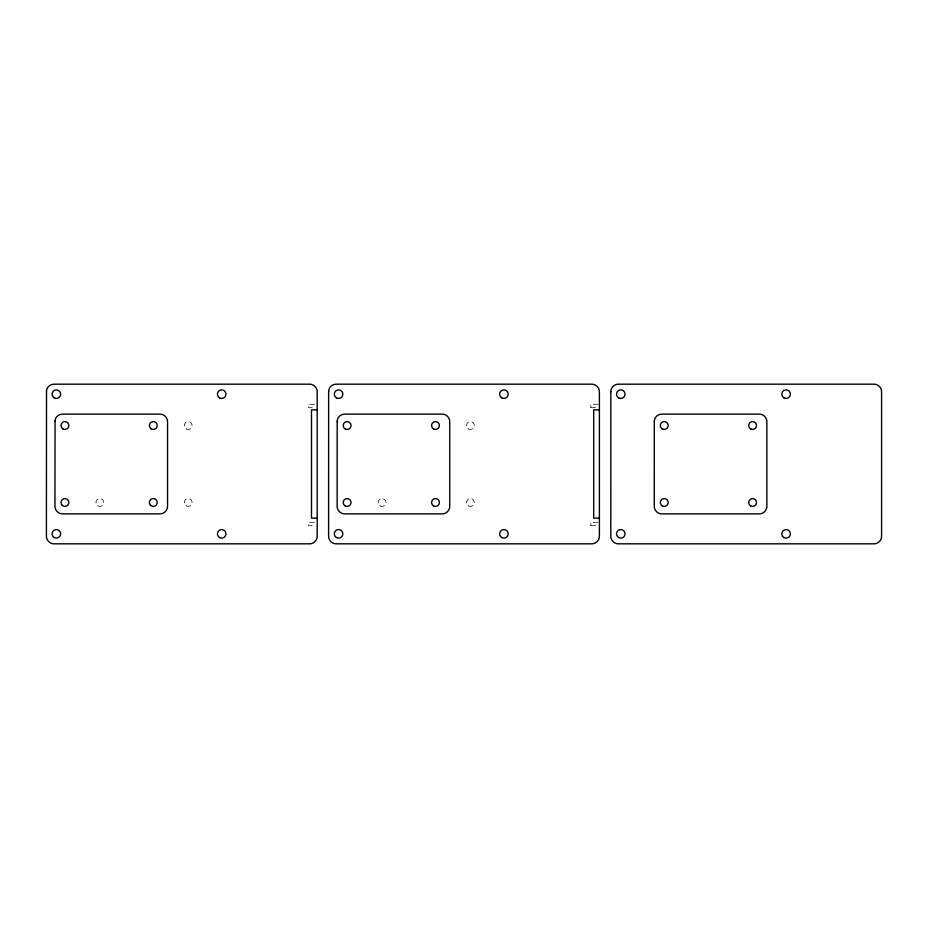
<?xml version="1.0" encoding="UTF-8"?>
<svg xmlns="http://www.w3.org/2000/svg" width="928" height="928" viewBox="0 0 928 928"><rect width="100%" height="100%" fill="white"/><g stroke="black" fill="none" stroke-linecap="round" stroke-linejoin="round"><path stroke-width="0.7" stroke-dasharray="4.64 3.48" d="M590.846 407.705L597.968 407.659M590.846 525.724L597.968 525.677M314.348 404.283L308.653 404.283L308.653 407.705L314.348 407.705M597.968 404.283L590.846 404.283L590.846 407.659M314.348 522.302L308.653 522.302L308.653 525.724L314.348 525.724M597.968 522.302L590.846 522.302L590.846 525.677M380.086 505.876A3.921 3.921 0 0 0 385.967 502.477A3.921 3.921 0 0 0 380.086 499.09A3.921 3.921 0 0 0 380.086 505.876M468.454 428.91A3.921 3.921 0 0 0 474.336 425.523A3.921 3.921 0 0 0 468.454 422.124A3.921 3.921 0 0 0 468.454 428.91M468.454 505.876A3.921 3.921 0 0 0 474.336 502.477A3.921 3.921 0 0 0 468.454 499.09A3.921 3.921 0 0 0 468.454 505.876M97.892 505.876A3.921 3.921 0 0 0 103.762 502.477A3.921 3.921 0 0 0 97.892 499.09A3.921 3.921 0 0 0 97.892 505.876M186.25 428.91A3.921 3.921 0 0 0 192.131 425.523A3.921 3.921 0 0 0 186.25 422.124A3.921 3.921 0 0 0 186.25 428.91M186.25 505.876A3.921 3.921 0 0 0 192.131 502.477A3.921 3.921 0 0 0 186.25 499.09A3.921 3.921 0 0 0 186.25 505.876"/><path stroke-width="1.39" d="M317.202 409.84L311.495 409.84L311.495 518.16L317.202 518.16M599.395 409.84L593.7 409.84L593.7 518.16L599.395 518.16M328.64 391.697L328.605 535.259C328.002 540.154 332.259 544.411 337.154 543.82L590.846 543.82C595.741 544.411 599.998 540.154 599.395 535.259L599.395 392.741C599.998 387.846 595.741 383.589 590.846 384.18L337.154 384.18C332.734 383.705 328.454 387.115 328.64 391.697M337.189 421.637L337.154 505.331C336.551 510.226 340.808 514.483 345.703 513.88L441.194 513.88C446.09 514.483 450.347 510.226 449.744 505.331L449.744 422.669C450.347 417.774 446.09 413.517 441.194 414.12L345.703 414.12C341.295 413.633 337.003 417.043 337.189 421.637M610.833 391.697L610.798 535.259C610.206 540.154 614.452 544.411 619.347 543.82L873.051 543.82C877.946 544.411 882.203 540.154 881.6 535.259L881.6 392.741C882.203 387.846 877.946 383.589 873.051 384.18L619.347 384.18C614.939 383.705 610.659 387.115 610.833 391.697M654.31 421.637L654.275 505.331C653.672 510.226 657.929 514.483 662.824 513.88L758.315 513.88C763.21 514.483 767.468 510.226 766.864 505.331L766.864 422.669C767.468 417.774 763.21 413.517 758.315 414.12L662.824 414.12C658.416 413.633 654.124 417.043 654.31 421.637M55.054 420.871L54.949 505.331C54.404 510.214 58.615 514.437 63.498 513.88L158.99 513.88C163.885 514.437 168.107 510.214 167.55 505.331L167.55 422.669C168.096 417.786 163.885 413.563 158.99 414.12L63.498 414.12C59.427 413.772 55.251 416.568 55.054 420.871M46.516 390.862L46.4 535.259C45.843 540.154 50.066 544.365 54.949 543.82L308.653 543.82C313.536 544.365 317.747 540.154 317.202 535.259L317.202 392.741C317.759 387.846 313.536 383.635 308.653 384.18L54.949 384.18C50.901 383.844 46.736 386.593 46.516 390.862M783.974 537.544A4.28 4.28 0 0 0 790.389 533.832A4.28 4.28 0 0 0 783.974 530.132A4.28 4.28 0 0 0 783.974 537.544M783.974 397.868A4.28 4.28 0 0 0 790.389 394.168A4.28 4.28 0 0 0 783.974 390.456A4.28 4.28 0 0 0 783.974 397.868M618.64 397.868A4.28 4.28 0 0 0 625.054 394.168A4.28 4.28 0 0 0 618.64 390.456A4.28 4.28 0 0 0 618.64 397.868M618.64 537.544A4.28 4.28 0 0 0 625.054 533.832A4.28 4.28 0 0 0 618.64 530.132A4.28 4.28 0 0 0 618.64 537.544M662.29 428.91A3.921 3.921 0 0 0 668.172 425.523A3.921 3.921 0 0 0 662.29 422.124A3.921 3.921 0 0 0 662.29 428.91M750.659 428.91A3.921 3.921 0 0 0 756.529 425.523A3.921 3.921 0 0 0 750.659 422.124A3.921 3.921 0 0 0 750.659 428.91M662.29 505.876A3.921 3.921 0 0 0 668.172 502.477A3.921 3.921 0 0 0 662.29 499.09A3.921 3.921 0 0 0 662.29 505.876M750.659 505.876A3.921 3.921 0 0 0 756.529 502.477A3.921 3.921 0 0 0 750.659 499.09A3.921 3.921 0 0 0 750.659 505.876M336.435 397.868A4.28 4.28 0 0 0 342.85 394.168A4.28 4.28 0 0 0 336.435 390.456A4.28 4.28 0 0 0 336.435 397.868M501.77 397.868A4.28 4.28 0 0 0 508.184 394.168A4.28 4.28 0 0 0 501.77 390.456A4.28 4.28 0 0 0 501.77 397.868M501.77 537.544A4.28 4.28 0 0 0 508.184 533.832A4.28 4.28 0 0 0 501.77 530.132A4.28 4.28 0 0 0 501.77 537.544M336.435 537.544A4.28 4.28 0 0 0 342.85 533.832A4.28 4.28 0 0 0 336.435 530.132A4.28 4.28 0 0 0 336.435 537.544M345.17 428.91A3.921 3.921 0 0 0 351.051 425.523A3.921 3.921 0 0 0 345.17 422.124A3.921 3.921 0 0 0 345.17 428.91M345.17 505.876A3.921 3.921 0 0 0 351.051 502.477A3.921 3.921 0 0 0 345.17 499.09A3.921 3.921 0 0 0 345.17 505.876M433.538 428.91A3.921 3.921 0 0 0 439.42 425.523A3.921 3.921 0 0 0 433.538 422.124A3.921 3.921 0 0 0 433.538 428.91M433.538 505.876A3.921 3.921 0 0 0 439.42 502.477A3.921 3.921 0 0 0 433.538 499.09A3.921 3.921 0 0 0 433.538 505.876M54.242 397.868A4.28 4.28 0 0 0 60.656 394.168A4.28 4.28 0 0 0 54.242 390.456A4.28 4.28 0 0 0 54.242 397.868M219.565 397.868A4.28 4.28 0 0 0 225.98 394.168A4.28 4.28 0 0 0 219.565 390.456A4.28 4.28 0 0 0 219.565 397.868M219.565 537.544A4.28 4.28 0 0 0 225.98 533.832A4.28 4.28 0 0 0 219.565 530.132A4.28 4.28 0 0 0 219.565 537.544M54.242 537.544A4.28 4.28 0 0 0 60.656 533.832A4.28 4.28 0 0 0 54.242 530.132A4.28 4.28 0 0 0 54.242 537.544M62.965 428.91A3.921 3.921 0 0 0 68.846 425.523A3.921 3.921 0 0 0 62.965 422.124A3.921 3.921 0 0 0 62.965 428.91M62.164 505.261A3.921 3.921 0 0 0 68.718 503.486A3.921 3.921 0 0 0 63.904 498.696A3.921 3.921 0 0 0 62.164 505.261M151.334 428.91A3.921 3.921 0 0 0 157.215 425.523A3.921 3.921 0 0 0 151.334 422.124A3.921 3.921 0 0 0 151.334 428.91M150.533 505.261A3.921 3.921 0 0 0 157.087 503.486A3.921 3.921 0 0 0 152.262 498.696A3.921 3.921 0 0 0 150.533 505.261"/></g></svg>
